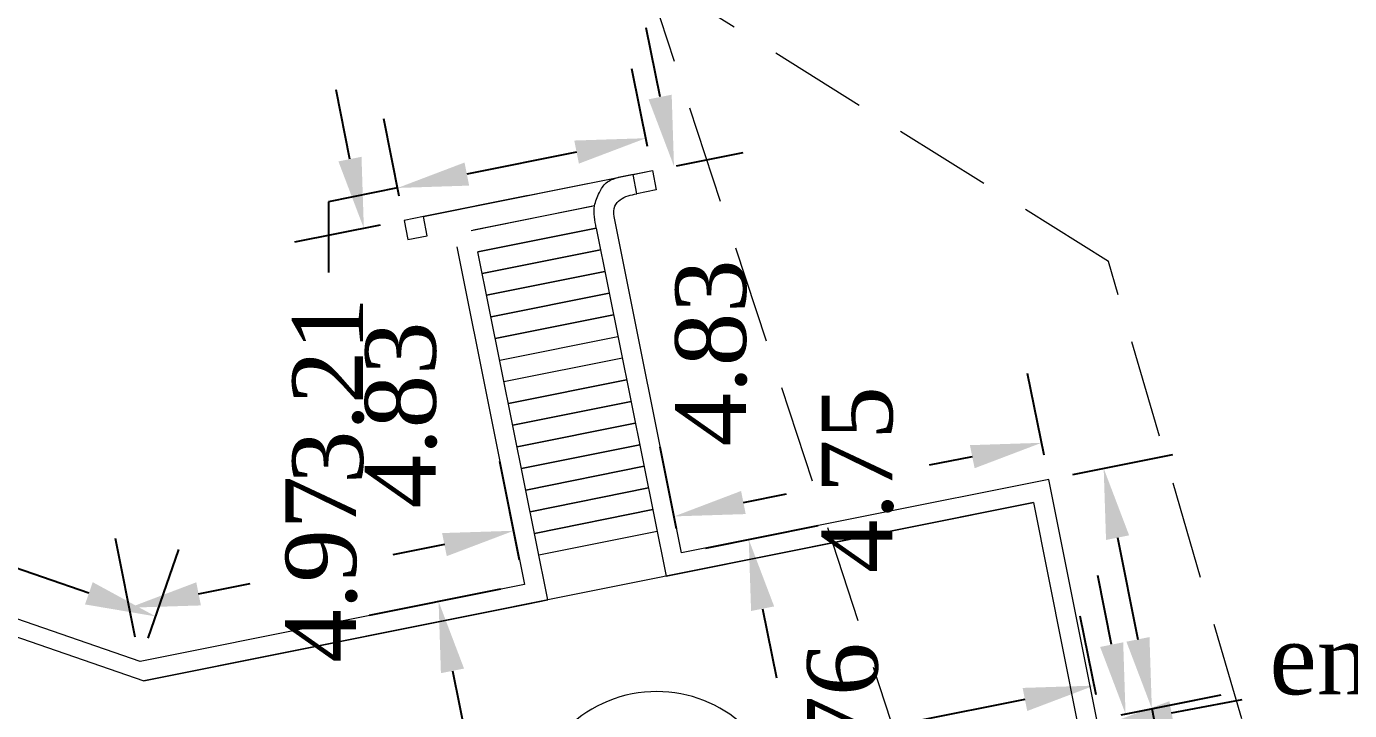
# Model space of a CAD drawing. Header units: millimetres. Extents: x -17502 to -16646, y 1856 to 2034.
# Drawn here: x -17044.444 to -17041.073, y 1869.51 to 1871.253 of the extents above; entities that cross this region are included whole.
import ezdxf

# ---------------------------------------------------------------- set-up
doc = ezdxf.new("R2010")
doc.units = ezdxf.units.MM
doc.linetypes.add('HIDDEN', pattern=[0.375, 0.25, -0.125])
doc.layers.get('0').update_dxf_attribs({"lineweight": 9})
doc.layers.get('Defpoints').update_dxf_attribs({"lineweight": 9})
doc.styles.get("Standard").update_dxf_attribs({"font": 'times.ttf'})
doc.dimstyles.get("Standard").update_dxf_attribs({"dimtxt": 0.18, "dimasz": 0.18, "dimexe": 0.18, "dimexo": 0.0625, "dimgap": 0.09, "dimtad": 0, "dimtih": 1, "dimtoh": 1, "dimzin": 0, "dimdsep": 46, "dimtxsty": 'Standard', "dimcen": 0.09, "dimadec": 0, "dimazin": 0, "dimtfac": 1, "dimtofl": 0, "dimtmove": 0, "dimatfit": 3, "dimfxl": 1, "dimtolj": 1, "dimtzin": 0, "dimarcsym": 0})
picture_1 = doc.add_image_def('image4.jpg', size_in_pixel=(1012, 939))

# ---------------------------------------------------------------- blocks, each defined once
blk = doc.blocks.new('*D494')
at = {"color": 0, "lineweight": -2, "transparency": 16777216}
for p, q in [((-17041.7187, 1869.5506), (-17041.7587, 1869.7505)), ((-17041.8999, 1869.5387), (-17042.1813, 1869.4823)), ((-17043.4708, 1869.224), (-17042.545, 1869.4095)), ((-17043.6407, 1869.1556), (-17043.6826, 1869.3651))]:
    blk.add_line(p, q, dxfattribs=at)
at = {"color": 0, "lineweight": 9, "transparency": 16777216}
for points in [[(-17041.9058, 1869.5681), (-17041.894, 1869.5093), (-17041.7234, 1869.574)], [(-17043.4767, 1869.2534), (-17043.4649, 1869.1946), (-17043.6473, 1869.1886)]]:
    blk.add_solid(points, dxfattribs=at)
at = {"layer": 'Defpoints', "color": 0, "lineweight": 9, "transparency": 16777216}
for p in [(-17041.7234, 1869.574), (-17041.7064, 1869.4893), (-17043.6284, 1869.0944)]:
    blk.add_point(p, dxfattribs=at)
at = {"color": 0, "lineweight": 9, "transparency": 16777216, "insert": (-17042.3631, 1869.4459), "char_height": 0.18, "attachment_point": 5, "rotation": 90}
blk.add_mtext('\\A1;9.76', dxfattribs=at)
blk = doc.blocks.new('*D495')
at = {"color": 0, "lineweight": -2, "transparency": 16777216}
for p, q in [((-17041.6789, 1869.6784), (-17041.7142, 1869.8549)), ((-17041.6451, 1869.5016), (-17041.467, 1869.5372)), ((-17041.4774, 1868.6644), (-17041.2994, 1868.7001)), ((-17041.4405, 1868.4882), (-17041.4051, 1868.3117))]:
    blk.add_line(p, q, dxfattribs=at)
at = {"color": 0, "lineweight": 9, "transparency": 16777216}
for points in [[(-17041.7083, 1869.6725), (-17041.6495, 1869.6843), (-17041.6435, 1869.5019)], [(-17041.4699, 1868.4823), (-17041.4111, 1868.4941), (-17041.4758, 1868.6647)]]:
    blk.add_solid(points, dxfattribs=at)
at = {"layer": 'Defpoints', "color": 0, "lineweight": 9, "transparency": 16777216}
for p in [(-17041.7064, 1869.4893), (-17041.5387, 1868.6521), (-17041.4758, 1868.6647)]:
    blk.add_point(p, dxfattribs=at)
at = {"color": 0, "lineweight": 9, "transparency": 16777216, "insert": (-17041.5597, 1869.0833), "char_height": 0.18, "attachment_point": 5, "rotation": 90}
blk.add_mtext('\\A1;4.25', dxfattribs=at)
blk = doc.blocks.new('*D501')
at = {"color": 0, "lineweight": -2, "transparency": 16777216}
for p, q in [((-17041.7776, 1870.1118), (-17041.5227, 1870.1628)), ((-17041.6638, 1869.951), (-17041.6119, 1869.6918)), ((-17041.655, 1869.4996), (-17041.4, 1869.5506)), ((-17041.5765, 1869.5153), (-17041.5412, 1869.3388))]:
    blk.add_line(p, q, dxfattribs=at)
at = {"color": 0, "lineweight": 9, "transparency": 16777216}
for points in [[(-17041.6932, 1869.9451), (-17041.6344, 1869.9569), (-17041.6992, 1870.1275)], [(-17041.6413, 1869.6859), (-17041.5825, 1869.6977), (-17041.5765, 1869.5153)]]:
    blk.add_solid(points, dxfattribs=at)
at = {"layer": 'Defpoints', "color": 0, "lineweight": 9, "transparency": 16777216}
for p in [(-17041.8389, 1870.0995), (-17041.5765, 1869.5153), (-17041.7163, 1869.4873)]:
    blk.add_point(p, dxfattribs=at)
at = {"color": 0, "lineweight": 9, "transparency": 16777216, "insert": (-17041.5412, 1869.0378), "char_height": 0.18, "attachment_point": 5, "rotation": 90}
blk.add_mtext('\\A1;3.11', dxfattribs=at)
blk = doc.blocks.new('*D502')
at = {"color": 0, "lineweight": -2, "transparency": 16777216}
for p, q in [((-17041.8512, 1870.1608), (-17041.8929, 1870.3691)), ((-17042.7871, 1869.9733), (-17042.8288, 1870.1816)), ((-17042.034, 1870.1572), (-17042.1437, 1870.1352)), ((-17042.617, 1870.0404), (-17042.5073, 1870.0624))]:
    blk.add_line(p, q, dxfattribs=at)
at = {"color": 0, "lineweight": 9, "transparency": 16777216}
for points in [[(-17042.0399, 1870.1866), (-17042.0281, 1870.1278), (-17041.8575, 1870.1926)], [(-17042.6229, 1870.0699), (-17042.6111, 1870.011), (-17042.7935, 1870.0051)]]:
    blk.add_solid(points, dxfattribs=at)
at = {"layer": 'Defpoints', "color": 0, "lineweight": 9, "transparency": 16777216}
for p in [(-17041.8389, 1870.0995), (-17042.7935, 1870.0051), (-17042.7748, 1869.912)]:
    blk.add_point(p, dxfattribs=at)
at = {"color": 0, "lineweight": 9, "transparency": 16777216, "insert": (-17042.3255, 1870.0988), "char_height": 0.18, "attachment_point": 5, "rotation": 90}
blk.add_mtext('\\A1;4.75', dxfattribs=at)
blk = doc.blocks.new('*D503')
at = {"color": 0, "lineweight": -2, "transparency": 16777216}
for p, q in [((-17042.8293, 1871.0737), (-17042.8646, 1871.2501)), ((-17042.7877, 1870.8984), (-17042.6174, 1870.9325)), ((-17042.7135, 1869.9243), (-17042.427, 1869.9817)), ((-17042.5681, 1869.7698), (-17042.5327, 1869.5934))]:
    blk.add_line(p, q, dxfattribs=at)
at = {"color": 0, "lineweight": 9, "transparency": 16777216}
for points in [[(-17042.8587, 1871.0678), (-17042.7998, 1871.0795), (-17042.7939, 1870.8972)], [(-17042.5975, 1869.764), (-17042.5387, 1869.7757), (-17042.6035, 1869.9463)]]:
    blk.add_solid(points, dxfattribs=at)
at = {"layer": 'Defpoints', "color": 0, "lineweight": 9, "transparency": 16777216}
for p in [(-17042.849, 1870.8861), (-17042.7939, 1870.8972), (-17042.7748, 1869.912)]:
    blk.add_point(p, dxfattribs=at)
at = {"color": 0, "lineweight": 9, "transparency": 16777216, "insert": (-17042.6987, 1870.4217), "char_height": 0.18, "attachment_point": 5, "rotation": 90}
blk.add_mtext('\\A1;4.83', dxfattribs=at)
blk = doc.blocks.new('*D504')
at = {"color": 0, "lineweight": -2, "transparency": 16777216}
for p, q in [((-17042.8613, 1870.9474), (-17042.9009, 1871.1451)), ((-17043.4938, 1870.8207), (-17043.5334, 1871.0184)), ((-17043.0421, 1870.9333), (-17043.3216, 1870.8773)), ((-17043.4981, 1870.8419), (-17043.6745, 1870.8066)), ((-17043.6745, 1870.8066), (-17043.6745, 1870.6266))]:
    blk.add_line(p, q, dxfattribs=at)
at = {"color": 0, "lineweight": 9, "transparency": 16777216}
for points in [[(-17043.0479, 1870.9627), (-17043.0362, 1870.9039), (-17042.8656, 1870.9686)], [(-17043.3275, 1870.9067), (-17043.3157, 1870.8479), (-17043.4981, 1870.8419)]]:
    blk.add_solid(points, dxfattribs=at)
at = {"layer": 'Defpoints', "color": 0, "lineweight": 9, "transparency": 16777216}
for p in [(-17042.849, 1870.8861), (-17043.4981, 1870.8419), (-17043.4815, 1870.7594)]:
    blk.add_point(p, dxfattribs=at)
at = {"color": 0, "lineweight": 9, "transparency": 16777216, "insert": (-17043.6745, 1870.3256), "char_height": 0.18, "attachment_point": 5, "rotation": 90}
blk.add_mtext('\\A1;3.21', dxfattribs=at)
blk = doc.blocks.new('*D505')
at = {"color": 0, "lineweight": -2, "transparency": 16777216}
for p, q in [((-17043.6194, 1870.9154), (-17043.6548, 1871.0919)), ((-17043.5428, 1870.7471), (-17043.7605, 1870.7035)), ((-17043.2361, 1869.8196), (-17043.5701, 1869.7527)), ((-17043.3582, 1869.6116), (-17043.3229, 1869.4351))]:
    blk.add_line(p, q, dxfattribs=at)
at = {"color": 0, "lineweight": 9, "transparency": 16777216}
for points in [[(-17043.6488, 1870.9095), (-17043.59, 1870.9213), (-17043.584, 1870.7389)], [(-17043.3877, 1869.6057), (-17043.3288, 1869.6175), (-17043.3936, 1869.7881)]]:
    blk.add_solid(points, dxfattribs=at)
at = {"layer": 'Defpoints', "color": 0, "lineweight": 9, "transparency": 16777216}
for p in [(-17043.4815, 1870.7594), (-17043.1748, 1869.8319), (-17043.3936, 1869.7881)]:
    blk.add_point(p, dxfattribs=at)
at = {"color": 0, "lineweight": 9, "transparency": 16777216, "insert": (-17043.4888, 1870.2635), "char_height": 0.18, "attachment_point": 5, "rotation": 90}
blk.add_mtext('\\A1;4.83', dxfattribs=at)
blk = doc.blocks.new('*D506')
at = {"color": 0, "lineweight": -2, "transparency": 16777216}
for p, q in [((-17043.1871, 1869.8932), (-17043.2375, 1870.145)), ((-17044.1664, 1869.697), (-17044.2168, 1869.9489)), ((-17043.3787, 1869.9332), (-17043.51, 1869.9069)), ((-17044.005, 1869.8077), (-17043.8736, 1869.834))]:
    blk.add_line(p, q, dxfattribs=at)
at = {"color": 0, "lineweight": 9, "transparency": 16777216}
for points in [[(-17043.3846, 1869.9626), (-17043.3728, 1869.9038), (-17043.2022, 1869.9685)], [(-17044.0109, 1869.8372), (-17043.9991, 1869.7783), (-17044.1815, 1869.7724)]]:
    blk.add_solid(points, dxfattribs=at)
at = {"layer": 'Defpoints', "color": 0, "lineweight": 9, "transparency": 16777216}
for p in [(-17043.1748, 1869.8319), (-17044.1815, 1869.7724), (-17044.1541, 1869.6357)]:
    blk.add_point(p, dxfattribs=at)
at = {"color": 0, "lineweight": 9, "transparency": 16777216, "insert": (-17043.6918, 1869.8705), "char_height": 0.18, "attachment_point": 5, "rotation": 90}
blk.add_mtext('\\A1;4.97', dxfattribs=at)
blk = doc.blocks.new('*D507')
at = {"color": 0, "lineweight": -2, "transparency": 16777216}
for p, q in [((-17046.1987, 1870.4091), (-17046.1206, 1870.6347)), ((-17046.0094, 1870.4057), (-17045.3288, 1870.1703)), ((-17044.2846, 1869.8091), (-17044.9651, 1870.0445)), ((-17044.1337, 1869.6948), (-17044.0556, 1869.9204))]:
    blk.add_line(p, q, dxfattribs=at)
at = {"color": 0, "lineweight": 9, "transparency": 16777216}
for points in [[(-17046.0192, 1870.3774), (-17045.9996, 1870.4341), (-17046.1795, 1870.4646)], [(-17044.2944, 1869.7808), (-17044.2748, 1869.8375), (-17044.1145, 1869.7503)]]:
    blk.add_solid(points, dxfattribs=at)
at = {"layer": 'Defpoints', "color": 0, "lineweight": 9, "transparency": 16777216}
for p in [(-17046.2191, 1870.35), (-17044.1145, 1869.7503), (-17044.1541, 1869.6357)]:
    blk.add_point(p, dxfattribs=at)
at = {"color": 0, "lineweight": 9, "transparency": 16777216, "insert": (-17045.147, 1870.1074), "char_height": 0.18, "attachment_point": 5, "rotation": 90}
blk.add_mtext('\\A1;10.87', dxfattribs=at)
blk = doc.blocks.new('*D523')
at = {"color": 0, "lineweight": -2, "transparency": 16777216}
for p, q in [((-17040.0913, 1869.7751), (-17040.2707, 1869.7413)), ((-17039.9062, 1869.7648), (-17039.8811, 1869.6315)), ((-17041.5262, 1869.5047), (-17041.3467, 1869.5385)), ((-17041.6948, 1869.4279), (-17041.6697, 1869.2945))]:
    blk.add_line(p, q, dxfattribs=at)
at = {"color": 0, "lineweight": 9, "transparency": 16777216}
for points in [[(-17040.0969, 1869.8045), (-17040.0858, 1869.7456), (-17039.9144, 1869.8084)], [(-17041.5317, 1869.5342), (-17041.5206, 1869.4753), (-17041.703, 1869.4714)]]:
    blk.add_solid(points, dxfattribs=at)
at = {"layer": 'Defpoints', "color": 0, "lineweight": 9, "transparency": 16777216}
for p in [(-17039.9178, 1869.8262), (-17039.9144, 1869.8084), (-17041.7064, 1869.4893)]:
    blk.add_point(p, dxfattribs=at)
at = {"color": 0, "lineweight": 9, "transparency": 16777216, "insert": (-17040.8087, 1869.6399), "char_height": 0.18, "attachment_point": 5}
blk.add_mtext('\\A1;env 9.10', dxfattribs=at)

msp = doc.modelspace()

# ---------------------------------------------------------------- linework, layer by layer
at = {"lineweight": 9}
for p, q in [((-17043.4323, 1870.7693), (-17042.849, 1870.8861)), ((-17042.8983, 1870.8762), (-17042.9359, 1870.8687)), ((-17042.8884, 1870.827), (-17042.8983, 1870.8762)), ((-17043.316, 1870.7926), (-17043.0145, 1870.853)), ((-17043.1653, 1870.8228), (-17043.4323, 1870.7693)), ((-17042.9962, 1870.7961), (-17043.311, 1870.733)), ((-17043.0029, 1870.7947), (-17043.3043, 1870.7343)), ((-17042.7748, 1869.912), (-17042.9466, 1870.7695)), ((-17042.9918, 1870.7396), (-17043.2933, 1870.6792)), ((-17043.2933, 1870.6792), (-17042.9918, 1870.7396)), ((-17042.9918, 1870.7396), (-17042.8142, 1869.8529)), ((-17042.9808, 1870.6844), (-17043.2822, 1870.624)), ((-17043.2822, 1870.624), (-17042.9808, 1870.6844)), ((-17042.9697, 1870.6292), (-17043.2712, 1870.5688)), ((-17043.2712, 1870.5688), (-17042.9697, 1870.6292)), ((-17042.9587, 1870.574), (-17043.2601, 1870.5137)), ((-17043.2601, 1870.5137), (-17042.9587, 1870.574)), ((-17042.9476, 1870.5189), (-17043.2491, 1870.4585)), ((-17043.2491, 1870.4585), (-17042.9476, 1870.5189)), ((-17043.238, 1870.4033), (-17042.9366, 1870.4637)), ((-17042.9255, 1870.4085), (-17043.227, 1870.3481)), ((-17042.9145, 1870.3534), (-17043.2159, 1870.293)), ((-17043.2159, 1870.293), (-17042.9145, 1870.3534)), ((-17042.9034, 1870.2982), (-17043.2049, 1870.2378)), ((-17043.2049, 1870.2378), (-17042.9034, 1870.2982)), ((-17042.8924, 1870.243), (-17043.1938, 1870.1826)), ((-17043.1938, 1870.1826), (-17042.8924, 1870.243)), ((-17042.8813, 1870.1878), (-17043.1828, 1870.1275)), ((-17043.1828, 1870.1275), (-17042.8813, 1870.1878)), ((-17042.8703, 1870.1327), (-17043.1717, 1870.0723)), ((-17043.1717, 1870.0723), (-17042.8703, 1870.1327)), ((-17041.8389, 1870.0995), (-17042.7748, 1869.912)), ((-17041.7163, 1869.4873), (-17041.8389, 1870.0995)), ((-17042.8592, 1870.0775), (-17043.1607, 1870.0171)), ((-17043.1607, 1870.0171), (-17042.8592, 1870.0775)), ((-17041.8783, 1870.0404), (-17044.1442, 1869.5865)), ((-17043.1496, 1869.9619), (-17042.8482, 1870.0223)), ((-17042.8482, 1870.0223), (-17043.1496, 1869.9619)), ((-17042.8142, 1869.8529), (-17041.8783, 1870.0404)), ((-17041.8783, 1870.0404), (-17041.7655, 1869.4774)), ((-17043.1386, 1869.9068), (-17042.8371, 1869.9672))]:
    msp.add_line(p, q, dxfattribs=at)
at = {"color": 5, "linetype": 'HIDDEN', "lineweight": 9}
msp.add_lwpolyline([(-17042.2073, 1869.3824), (-17044.1462, 1875.2834), (-17044.0056, 1875.0903)], dxfattribs=at)
at = {"color": 1, "linetype": 'HIDDEN', "lineweight": 9}
msp.add_lwpolyline([(-17041.2427, 1869.1296), (-17041.6867, 1870.6543), (-17043.095, 1871.5361), (-17045.799, 1871.5361)], dxfattribs=at)
at = {"lineweight": 9}
for points in [[(-17042.8983, 1870.8762), (-17042.849, 1870.8861), (-17042.8392, 1870.8369), (-17042.8884, 1870.827), (-17042.8983, 1870.8762)], [(-17043.4323, 1870.7693), (-17043.4815, 1870.7594), (-17043.4717, 1870.7102), (-17043.4224, 1870.72), (-17043.4323, 1870.7693)], [(-17044.1541, 1869.6357), (-17046.2191, 1870.35), (-17046.2333, 1870.3091), (-17044.1442, 1869.5865), (-17043.1649, 1869.7826), (-17043.1157, 1869.7925), (-17043.2933, 1870.6792)], [(-17043.3471, 1870.6922), (-17043.1748, 1869.8319), (-17044.1541, 1869.6357)]]:
    msp.add_lwpolyline(points, dxfattribs=at)
msp.add_arc((-17042.8379, 1869.2312), 0.3276, 15.0103, 187.0668, dxfattribs=at)
for points, knots in [([(-17042.9962, 1870.7961), (-17042.9962, 1870.7962), (-17042.9942, 1870.8079), (-17042.9855, 1870.8286), (-17042.9684, 1870.8589), (-17042.9472, 1870.8653), (-17042.9359, 1870.8687)], [0.2819769, 0.2819769, 0.2819769, 0.2819769, 0.2836073, 0.4634382, 0.6118594, 0.7802147, 0.7802147, 0.7802147, 0.7802147]), ([(-17042.9466, 1870.7695), (-17042.9472, 1870.7784), (-17042.948, 1870.7948), (-17042.9262, 1870.8199), (-17042.9037, 1870.8241), (-17042.8884, 1870.827)], [0.008075, 0.008075, 0.008075, 0.008075, 0.1370467, 0.2443433, 0.4690922, 0.4690922, 0.4690922, 0.4690922])]:
    msp.add_open_spline(points, degree=3, knots=knots, dxfattribs=at)
msp.add_open_spline([(-17042.9918, 1870.7396), (-17042.9955, 1870.7587), (-17042.9992, 1870.7778), (-17042.9962, 1870.7961)], degree=3, dxfattribs=at)

# ---------------------------------------------------------------- dimensions: what is measured, and where the dimension line sits
for base, p1, p2, angle, text, picture, middle in [((-17042.7939, 1870.8972), (-17042.7748, 1869.912), (-17042.849, 1870.8861), 101.3271, '4.83', '*D503', (-17042.6987, 1870.4217)), ((-17043.4981, 1870.8419), (-17042.849, 1870.8861), (-17043.4815, 1870.7594), 191.3271, '3.21', '*D504', (-17043.6745, 1870.3256)), ((-17043.3936, 1869.7881), (-17043.4815, 1870.7594), (-17043.1748, 1869.8319), 101.3271, '4.83', '*D505', (-17043.4888, 1870.2635)), ((-17044.1815, 1869.7724), (-17043.1748, 1869.8319), (-17044.1541, 1869.6357), 191.3271, '4.97', '*D506', (-17043.6918, 1869.8705)), ((-17041.4758, 1868.6647), (-17041.7064, 1869.4893), (-17041.5387, 1868.6521), 101.3271, '4.25', '*D495', (-17041.5597, 1869.0833))]:
    dim = msp.add_linear_dim(base=base, p1=p1, p2=p2, angle=angle, text=text, dimstyle='Standard', dxfattribs=at)
    dim.commit()
    dim.dimension.update_dxf_attribs({"geometry": picture, "text_midpoint": middle})
for p1, p2, distance, text, picture, middle in [((-17046.2191, 1870.35), (-17044.1541, 1869.6357), 0.1212, '10.87', '*D507', (-17045.147, 1870.1074)), ((-17041.8389, 1870.0995), (-17042.7748, 1869.912), -0.0949, '4.75', '*D502', (-17042.3255, 1870.0988)), ((-17041.8389, 1870.0995), (-17041.7163, 1869.4873), 0.1425, '3.11', '*D501', (-17041.5412, 1869.0378)), ((-17041.7064, 1869.4893), (-17039.9178, 1869.8262), -0.0182, 'env 9.10', '*D523', (-17040.8087, 1869.6399))]:
    dim = msp.add_aligned_dim(p1=p1, p2=p2, distance=distance, text=text, dimstyle='Standard', dxfattribs=at)
    dim.commit()
    dim.dimension.update_dxf_attribs({"geometry": picture, "text_midpoint": middle})
dim = msp.add_linear_dim(base=(-17041.7234, 1869.574), p1=(-17043.6284, 1869.0944), p2=(-17041.7064, 1869.4893), angle=191.3271, text='9.76', dimstyle='Standard', dxfattribs=at)
dim.commit()
dim.dimension.update_dxf_attribs({"geometry": '*D494', "text_midpoint": (-17042.3631, 1869.4459), "dimtype": 160})

# ---------------------------------------------------------------- pictures from other files: only their frames are drawn
image = msp.add_image(picture_1, insert=(-17053.3489, 1863.3827), size_in_units=(17.1365, 15.9004), dxfattribs=at)
image.dxf.flags = 7

doc.saveas('drawing.dxf')
